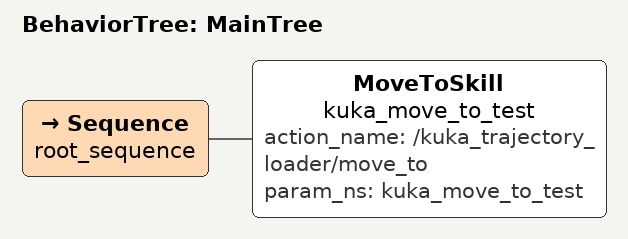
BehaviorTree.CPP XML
<root BTCPP_format="4" >
    <!-- If you want to include subtrees -->

    <!-- Main tree -->
     <BehaviorTree ID="MainTree"> <!--DO NOT CHANGE -->
        <Sequence name="root_sequence">

           <!-- If you use subtrees -->

            <MoveToSkill name="kuka_move_to_test" action_name= "/kuka_trajectory_loader/move_to" param_ns="kuka_move_to_test"/>

        </Sequence>
     </BehaviorTree>
 </root>
